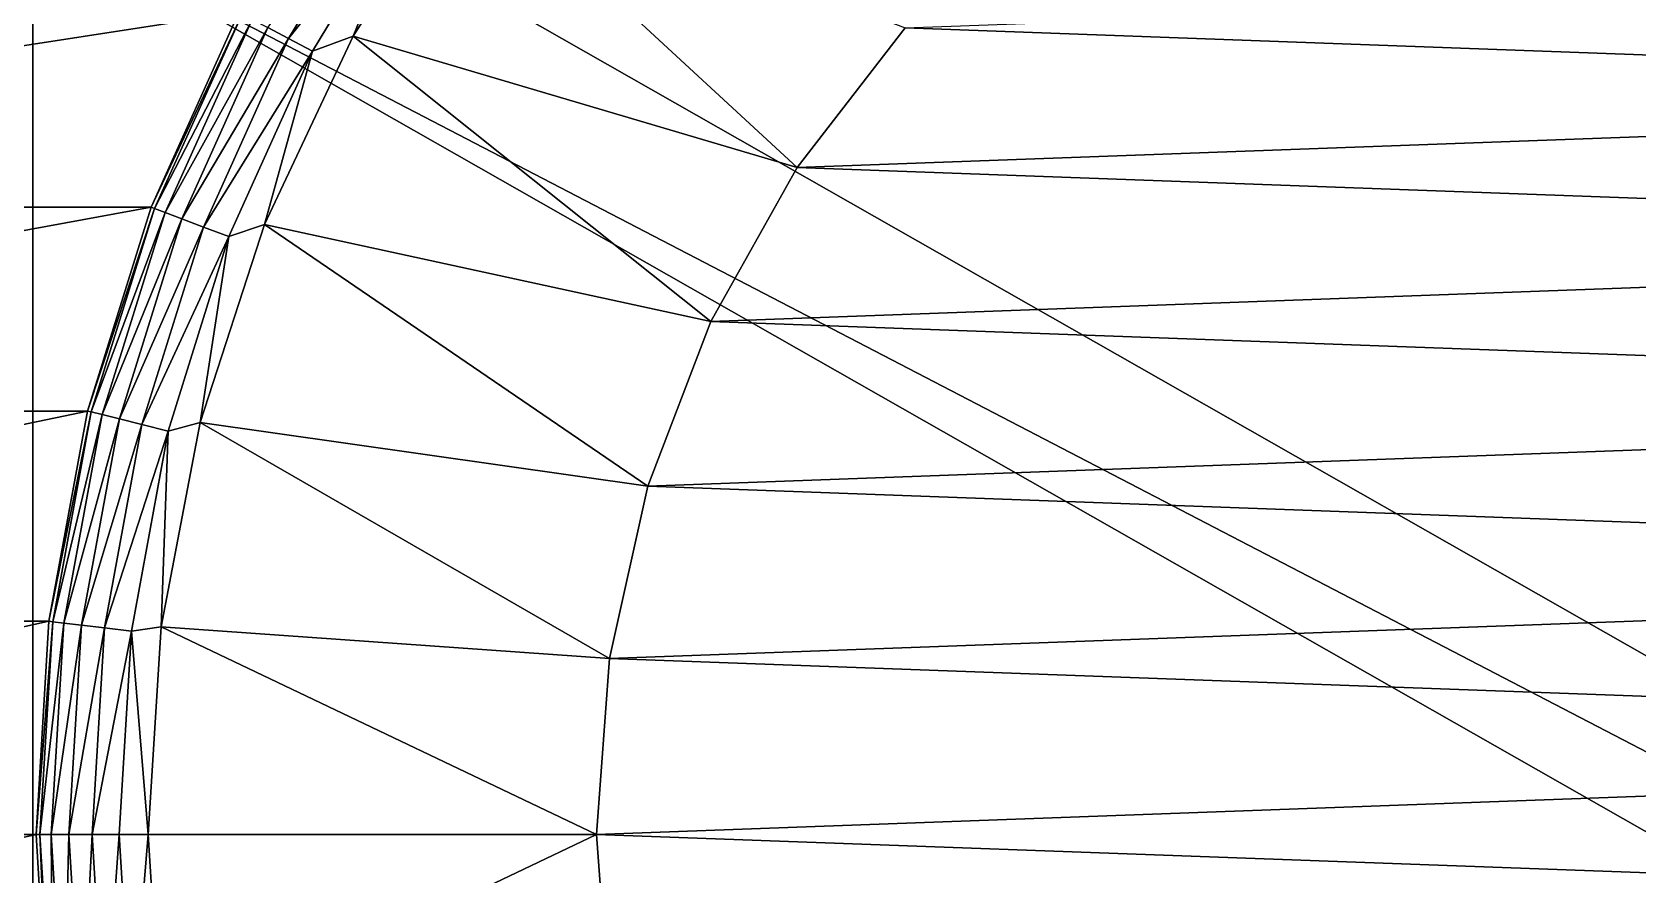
# Model space of a CAD drawing. Extents: x 464 to 15145, y 328 to 7622.
# Drawn here: x 10037 to 11360, y 3942 to 4636 of the extents above; entities that cross this region are included whole.
import ezdxf

# ---------------------------------------------------------------- set-up
doc = ezdxf.new("R2010")
doc.units = 0
doc.layers.get('0').update_dxf_attribs({"linetype": 'CONTINUOUS'})

msp = doc.modelspace()

# ---------------------------------------------------------------- linework, layer by layer
at = {"color": 7}
for points in [[(10037.7, 4734.4, -4432), (12958.1, 3216.1, -4432), (10182.2, 4797.1, -4432), (10037.7, 4734.4, -4432)], [(10182.2, 4797.1, -4432), (12958.1, 3216.1, -4432), (12958.1, 4734.4, -4432), (10182.2, 4797.1, -4432)], [(10336.5, 4776.9, -17), (10248.3, 4631.1, -17), (10231.4, 4640, -31.7), (10336.5, 4776.9, -17)], [(10336.5, 4776.9, -17), (10354.8, 4764.3, -7.8), (10248.3, 4631.1, -17), (10336.5, 4776.9, -17)], [(10393.5, 4777.6, -4.6), (10301.7, 4632.9, -4.6), (10354.8, 4764.3, -7.8), (10393.5, 4777.6, -4.6)], [(10393.5, 4777.6, -4.6), (10667.4, 4524.7, -4.6), (10301.7, 4632.9, -4.6), (10393.5, 4777.6, -4.6)], [(10393.5, 4777.6, -4.6), (10756.3, 4639.7, -4.6), (10667.4, 4524.7, -4.6), (10393.5, 4777.6, -4.6)], [(10354.8, 4764.3, -7.8), (10268, 4620.7, -7.8), (10248.3, 4631.1, -17), (10354.8, 4764.3, -7.8)], [(10354.8, 4764.3, -7.8), (10301.7, 4632.9, -4.6), (10268, 4620.7, -7.8), (10354.8, 4764.3, -7.8)], [(10037.7, 3216.1, -4432), (10037.7, 4734.4, -4432), (9886.1, 4691.9, -4432), (10037.7, 3216.1, -4432)], [(10037.7, 3216.1, -4432), (12813.6, 3153.3, -4432), (10037.7, 4734.4, -4432), (10037.7, 3216.1, -4432)], [(12813.6, 3153.3, -4432), (12958.1, 3216.1, -4432), (10037.7, 4734.4, -4432), (12813.6, 3153.3, -4432)], [(9886.1, 4691.9, -4432), (9886.1, 3258.6, -4432), (10037.7, 3216.1, -4432), (9886.1, 4691.9, -4432)], [(12286, 4583.8, -3744.1), (10756.3, 4639.7, -3744.1), (12189, 4692.1, -3744.1), (12286, 4583.8, -3744.1)], [(10207.4, 4652.5, -3744.1), (9167.3, 4492, -3744.1), (9095, 4652.5, -3744.1), (10207.4, 4652.5, -3744.1)], [(10135.2, 4492, -3744.1), (9167.3, 4492, -3744.1), (10207.4, 4652.5, -3744.1), (10135.2, 4492, -3744.1)], [(10207.4, 4652.5, -96.9), (10210.2, 4651.1, -73.1), (10135.2, 4492, -96.9), (10207.4, 4652.5, -96.9)], [(10207.4, 4652.5, -3744.1), (10207.4, 4652.5, -96.9), (10135.2, 4492, -3744.1), (10207.4, 4652.5, -3744.1)], [(10135.2, 4492, -3744.1), (10207.4, 4652.5, -96.9), (10135.2, 4492, -96.9), (10135.2, 4492, -3744.1)], [(10135.2, 4492, -96.9), (10210.2, 4651.1, -73.1), (10138.1, 4490.9, -73.1), (10135.2, 4492, -96.9)], [(10210.2, 4651.1, -73.1), (10218.4, 4646.8, -50.8), (10138.1, 4490.9, -73.1), (10210.2, 4651.1, -73.1)], [(10218.4, 4646.8, -50.8), (10146.8, 4487.7, -50.8), (10138.1, 4490.9, -73.1), (10218.4, 4646.8, -50.8)], [(10218.4, 4646.8, -50.8), (10231.4, 4640, -31.7), (10146.8, 4487.7, -50.8), (10218.4, 4646.8, -50.8)], [(10231.4, 4640, -31.7), (10160.5, 4482.5, -31.7), (10146.8, 4487.7, -50.8), (10231.4, 4640, -31.7)], [(10231.4, 4640, -31.7), (10248.3, 4631.1, -17), (10160.5, 4482.5, -31.7), (10231.4, 4640, -31.7)], [(10248.3, 4631.1, -17), (10178.4, 4475.7, -17), (10160.5, 4482.5, -31.7), (10248.3, 4631.1, -17)], [(10248.3, 4631.1, -17), (10268, 4620.7, -7.8), (10178.4, 4475.7, -17), (10248.3, 4631.1, -17)], [(10301.7, 4632.9, -4.6), (10228.7, 4477.8, -4.6), (10268, 4620.7, -7.8), (10301.7, 4632.9, -4.6)], [(10301.7, 4632.9, -4.6), (10596.3, 4397.9, -4.6), (10228.7, 4477.8, -4.6), (10301.7, 4632.9, -4.6)], [(10301.7, 4632.9, -4.6), (10667.4, 4524.7, -4.6), (10596.3, 4397.9, -4.6), (10301.7, 4632.9, -4.6)], [(10667.4, 4524.7, -3744.1), (10667.4, 4524.7, -1874.4), (10756.3, 4639.7, -3744.1), (10667.4, 4524.7, -3744.1)], [(10756.3, 4639.7, -3744.1), (10667.4, 4524.7, -1874.4), (10756.3, 4639.7, -1874.4), (10756.3, 4639.7, -3744.1)], [(10756.3, 4639.7, -4.6), (10756.3, 4639.7, -1874.4), (10667.4, 4524.7, -4.6), (10756.3, 4639.7, -4.6)], [(10667.4, 4524.7, -4.6), (10756.3, 4639.7, -1874.4), (10667.4, 4524.7, -1874.4), (10667.4, 4524.7, -4.6)], [(12286, 4583.8, -3744.1), (10667.4, 4524.7, -3744.1), (10756.3, 4639.7, -3744.1), (12286, 4583.8, -3744.1)], [(10268, 4620.7, -7.8), (10199.2, 4467.8, -7.8), (10178.4, 4475.7, -17), (10268, 4620.7, -7.8)], [(10268, 4620.7, -7.8), (10228.7, 4477.8, -4.6), (10199.2, 4467.8, -7.8), (10268, 4620.7, -7.8)], [(12366.2, 4462.6, -3744.1), (10667.4, 4524.7, -3744.1), (12286, 4583.8, -3744.1), (12366.2, 4462.6, -3744.1)], [(10596.3, 4397.9, -3744.1), (10596.3, 4397.9, -1874.4), (10667.4, 4524.7, -3744.1), (10596.3, 4397.9, -3744.1)], [(10667.4, 4524.7, -3744.1), (10596.3, 4397.9, -1874.4), (10667.4, 4524.7, -1874.4), (10667.4, 4524.7, -3744.1)], [(10667.4, 4524.7, -4.6), (10667.4, 4524.7, -1874.4), (10596.3, 4397.9, -4.6), (10667.4, 4524.7, -4.6)], [(10596.3, 4397.9, -4.6), (10667.4, 4524.7, -1874.4), (10596.3, 4397.9, -1874.4), (10596.3, 4397.9, -4.6)], [(12366.2, 4462.6, -3744.1), (10596.3, 4397.9, -3744.1), (10667.4, 4524.7, -3744.1), (12366.2, 4462.6, -3744.1)], [(10135.2, 4492, -3744.1), (9219.6, 4324, -3744.1), (9167.3, 4492, -3744.1), (10135.2, 4492, -3744.1)], [(10082.8, 4324, -3744.1), (9219.6, 4324, -3744.1), (10135.2, 4492, -3744.1), (10082.8, 4324, -3744.1)], [(10135.2, 4492, -96.9), (10138.1, 4490.9, -73.1), (10082.8, 4324, -96.9), (10135.2, 4492, -96.9)], [(10135.2, 4492, -3744.1), (10135.2, 4492, -96.9), (10082.8, 4324, -3744.1), (10135.2, 4492, -3744.1)], [(10082.8, 4324, -3744.1), (10135.2, 4492, -96.9), (10082.8, 4324, -96.9), (10082.8, 4324, -3744.1)], [(10082.8, 4324, -96.9), (10138.1, 4490.9, -73.1), (10085.9, 4323.3, -73.1), (10082.8, 4324, -96.9)], [(10138.1, 4490.9, -73.1), (10146.8, 4487.7, -50.8), (10085.9, 4323.3, -73.1), (10138.1, 4490.9, -73.1)], [(10146.8, 4487.7, -50.8), (10094.8, 4321.1, -50.8), (10085.9, 4323.3, -73.1), (10146.8, 4487.7, -50.8)], [(10146.8, 4487.7, -50.8), (10160.5, 4482.5, -31.7), (10094.8, 4321.1, -50.8), (10146.8, 4487.7, -50.8)], [(10160.5, 4482.5, -31.7), (10109.1, 4317.6, -31.7), (10094.8, 4321.1, -50.8), (10160.5, 4482.5, -31.7)], [(10160.5, 4482.5, -31.7), (10178.4, 4475.7, -17), (10109.1, 4317.6, -31.7), (10160.5, 4482.5, -31.7)], [(10178.4, 4475.7, -17), (10127.7, 4313, -17), (10109.1, 4317.6, -31.7), (10178.4, 4475.7, -17)], [(10178.4, 4475.7, -17), (10199.2, 4467.8, -7.8), (10127.7, 4313, -17), (10178.4, 4475.7, -17)], [(10228.7, 4477.8, -4.6), (10175.7, 4314.7, -4.6), (10199.2, 4467.8, -7.8), (10228.7, 4477.8, -4.6)], [(10228.7, 4477.8, -4.6), (10544.4, 4262.1, -4.6), (10175.7, 4314.7, -4.6), (10228.7, 4477.8, -4.6)], [(10228.7, 4477.8, -4.6), (10596.3, 4397.9, -4.6), (10544.4, 4262.1, -4.6), (10228.7, 4477.8, -4.6)], [(10199.2, 4467.8, -7.8), (10149.3, 4307.6, -7.8), (10127.7, 4313, -17), (10199.2, 4467.8, -7.8)], [(10199.2, 4467.8, -7.8), (10175.7, 4314.7, -4.6), (10149.3, 4307.6, -7.8), (10199.2, 4467.8, -7.8)], [(12427.9, 4331, -3744.1), (10596.3, 4397.9, -3744.1), (12366.2, 4462.6, -3744.1), (12427.9, 4331, -3744.1)], [(10544.4, 4262.1, -3744.1), (10544.4, 4262.1, -1874.4), (10596.3, 4397.9, -3744.1), (10544.4, 4262.1, -3744.1)], [(10596.3, 4397.9, -3744.1), (10544.4, 4262.1, -1874.4), (10596.3, 4397.9, -1874.4), (10596.3, 4397.9, -3744.1)], [(10596.3, 4397.9, -4.6), (10596.3, 4397.9, -1874.4), (10544.4, 4262.1, -4.6), (10596.3, 4397.9, -4.6)], [(10544.4, 4262.1, -4.6), (10596.3, 4397.9, -1874.4), (10544.4, 4262.1, -1874.4), (10544.4, 4262.1, -4.6)], [(12427.9, 4331, -3744.1), (10544.4, 4262.1, -3744.1), (10596.3, 4397.9, -3744.1), (12427.9, 4331, -3744.1)], [(12469.8, 4191.7, -3744.1), (10544.4, 4262.1, -3744.1), (12427.9, 4331, -3744.1), (12469.8, 4191.7, -3744.1)], [(10082.8, 4324, -3744.1), (9251.4, 4150.9, -3744.1), (9219.6, 4324, -3744.1), (10082.8, 4324, -3744.1)], [(10051.1, 4150.9, -3744.1), (9251.4, 4150.9, -3744.1), (10082.8, 4324, -3744.1), (10051.1, 4150.9, -3744.1)], [(10082.8, 4324, -96.9), (10085.9, 4323.3, -73.1), (10051.1, 4150.9, -96.9), (10082.8, 4324, -96.9)], [(10082.8, 4324, -3744.1), (10082.8, 4324, -96.9), (10051.1, 4150.9, -3744.1), (10082.8, 4324, -3744.1)], [(10051.1, 4150.9, -3744.1), (10082.8, 4324, -96.9), (10051.1, 4150.9, -96.9), (10051.1, 4150.9, -3744.1)], [(10051.1, 4150.9, -96.9), (10085.9, 4323.3, -73.1), (10054.2, 4150.5, -73.1), (10051.1, 4150.9, -96.9)], [(10085.9, 4323.3, -73.1), (10094.8, 4321.1, -50.8), (10054.2, 4150.5, -73.1), (10085.9, 4323.3, -73.1)], [(10094.8, 4321.1, -50.8), (10063.4, 4149.4, -50.8), (10054.2, 4150.5, -73.1), (10094.8, 4321.1, -50.8)], [(10094.8, 4321.1, -50.8), (10109.1, 4317.6, -31.7), (10063.4, 4149.4, -50.8), (10094.8, 4321.1, -50.8)], [(10109.1, 4317.6, -31.7), (10078, 4147.7, -31.7), (10063.4, 4149.4, -50.8), (10109.1, 4317.6, -31.7)], [(10109.1, 4317.6, -31.7), (10127.7, 4313, -17), (10078, 4147.7, -31.7), (10109.1, 4317.6, -31.7)], [(10127.7, 4313, -17), (10096.9, 4145.4, -17), (10078, 4147.7, -31.7), (10127.7, 4313, -17)], [(10127.7, 4313, -17), (10149.3, 4307.6, -7.8), (10096.9, 4145.4, -17), (10127.7, 4313, -17)], [(10175.7, 4314.7, -4.6), (10143.6, 4146.3, -4.6), (10149.3, 4307.6, -7.8), (10175.7, 4314.7, -4.6)], [(10175.7, 4314.7, -4.6), (10512.8, 4120.2, -4.6), (10143.6, 4146.3, -4.6), (10175.7, 4314.7, -4.6)], [(10175.7, 4314.7, -4.6), (10544.4, 4262.1, -4.6), (10512.8, 4120.2, -4.6), (10175.7, 4314.7, -4.6)], [(10149.3, 4307.6, -7.8), (10119, 4142.7, -7.8), (10096.9, 4145.4, -17), (10149.3, 4307.6, -7.8)], [(10149.3, 4307.6, -7.8), (10143.6, 4146.3, -4.6), (10119, 4142.7, -7.8), (10149.3, 4307.6, -7.8)], [(10512.8, 4120.2, -3744.1), (10512.8, 4120.2, -1874.4), (10544.4, 4262.1, -3744.1), (10512.8, 4120.2, -3744.1)], [(10544.4, 4262.1, -3744.1), (10512.8, 4120.2, -1874.4), (10544.4, 4262.1, -1874.4), (10544.4, 4262.1, -3744.1)], [(10544.4, 4262.1, -4.6), (10544.4, 4262.1, -1874.4), (10512.8, 4120.2, -4.6), (10544.4, 4262.1, -4.6)], [(10512.8, 4120.2, -4.6), (10544.4, 4262.1, -1874.4), (10512.8, 4120.2, -1874.4), (10512.8, 4120.2, -4.6)], [(12469.8, 4191.7, -3744.1), (10512.8, 4120.2, -3744.1), (10544.4, 4262.1, -3744.1), (12469.8, 4191.7, -3744.1)], [(12491, 4047.9, -3744.1), (10512.8, 4120.2, -3744.1), (12469.8, 4191.7, -3744.1), (12491, 4047.9, -3744.1)], [(10051.1, 4150.9, -3744.1), (9262, 3975.2, -3744.1), (9251.4, 4150.9, -3744.1), (10051.1, 4150.9, -3744.1)], [(10040.5, 3975.2, -3744.1), (9262, 3975.2, -3744.1), (10051.1, 4150.9, -3744.1), (10040.5, 3975.2, -3744.1)], [(10051.1, 4150.9, -96.9), (10054.2, 4150.5, -73.1), (10040.5, 3975.2, -96.9), (10051.1, 4150.9, -96.9)], [(10051.1, 4150.9, -3744.1), (10051.1, 4150.9, -96.9), (10040.5, 3975.2, -3744.1), (10051.1, 4150.9, -3744.1)], [(10040.5, 3975.2, -3744.1), (10051.1, 4150.9, -96.9), (10040.5, 3975.2, -96.9), (10040.5, 3975.2, -3744.1)], [(10040.5, 3975.2, -96.9), (10054.2, 4150.5, -73.1), (10043.6, 3975.2, -73.1), (10040.5, 3975.2, -96.9)], [(10063.4, 4149.4, -50.8), (10043.6, 3975.2, -73.1), (10054.2, 4150.5, -73.1), (10063.4, 4149.4, -50.8)], [(10063.4, 4149.4, -50.8), (10052.9, 3975.2, -50.8), (10043.6, 3975.2, -73.1), (10063.4, 4149.4, -50.8)], [(10078, 4147.7, -31.7), (10052.9, 3975.2, -50.8), (10063.4, 4149.4, -50.8), (10078, 4147.7, -31.7)], [(10078, 4147.7, -31.7), (10067.5, 3975.2, -31.7), (10052.9, 3975.2, -50.8), (10078, 4147.7, -31.7)], [(10096.9, 4145.4, -17), (10067.5, 3975.2, -31.7), (10078, 4147.7, -31.7), (10096.9, 4145.4, -17)], [(10096.9, 4145.4, -17), (10086.6, 3975.2, -17), (10067.5, 3975.2, -31.7), (10096.9, 4145.4, -17)], [(10119, 4142.7, -7.8), (10086.6, 3975.2, -17), (10096.9, 4145.4, -17), (10119, 4142.7, -7.8)], [(10119, 4142.7, -7.8), (10108.9, 3975.2, -7.8), (10086.6, 3975.2, -17), (10119, 4142.7, -7.8)], [(10132.8, 3975.2, -4.6), (10108.9, 3975.2, -7.8), (10119, 4142.7, -7.8), (10132.8, 3975.2, -4.6)], [(10143.6, 4146.3, -4.6), (10132.8, 3975.2, -4.6), (10119, 4142.7, -7.8), (10143.6, 4146.3, -4.6)], [(10502.1, 3975.2, -4.6), (10132.8, 3975.2, -4.6), (10143.6, 4146.3, -4.6), (10502.1, 3975.2, -4.6)], [(10143.6, 4146.3, -4.6), (10512.8, 4120.2, -4.6), (10502.1, 3975.2, -4.6), (10143.6, 4146.3, -4.6)], [(10502.1, 3975.2, -3744.1), (10502.1, 3975.2, -1874.4), (10512.8, 4120.2, -3744.1), (10502.1, 3975.2, -3744.1)], [(10512.8, 4120.2, -3744.1), (10502.1, 3975.2, -1874.4), (10512.8, 4120.2, -1874.4), (10512.8, 4120.2, -3744.1)], [(10512.8, 4120.2, -4.6), (10512.8, 4120.2, -1874.4), (10502.1, 3975.2, -4.6), (10512.8, 4120.2, -4.6)], [(10502.1, 3975.2, -4.6), (10512.8, 4120.2, -1874.4), (10502.1, 3975.2, -1874.4), (10502.1, 3975.2, -4.6)], [(10512.8, 4120.2, -3744.1), (12491, 4047.9, -3744.1), (10502.1, 3975.2, -3744.1), (10512.8, 4120.2, -3744.1)], [(10502.1, 3975.2, -3744.1), (12491, 4047.9, -3744.1), (12491, 3902.6, -3744.1), (10502.1, 3975.2, -3744.1)], [(10051.1, 3799.6, -3744.1), (9251.4, 3799.6, -3744.1), (10040.5, 3975.2, -3744.1), (10051.1, 3799.6, -3744.1)], [(10040.5, 3975.2, -3744.1), (9251.4, 3799.6, -3744.1), (9262, 3975.2, -3744.1), (10040.5, 3975.2, -3744.1)], [(10040.5, 3975.2, -96.9), (10043.6, 3975.2, -73.1), (10051.1, 3799.6, -96.9), (10040.5, 3975.2, -96.9)], [(10040.5, 3975.2, -3744.1), (10040.5, 3975.2, -96.9), (10051.1, 3799.6, -3744.1), (10040.5, 3975.2, -3744.1)], [(10051.1, 3799.6, -3744.1), (10040.5, 3975.2, -96.9), (10051.1, 3799.6, -96.9), (10051.1, 3799.6, -3744.1)], [(10051.1, 3799.6, -96.9), (10043.6, 3975.2, -73.1), (10054.2, 3800, -73.1), (10051.1, 3799.6, -96.9)], [(10052.9, 3975.2, -50.8), (10054.2, 3800, -73.1), (10043.6, 3975.2, -73.1), (10052.9, 3975.2, -50.8)], [(10063.4, 3801.1, -50.8), (10054.2, 3800, -73.1), (10052.9, 3975.2, -50.8), (10063.4, 3801.1, -50.8)], [(10067.5, 3975.2, -31.7), (10063.4, 3801.1, -50.8), (10052.9, 3975.2, -50.8), (10067.5, 3975.2, -31.7)], [(10078, 3802.8, -31.7), (10063.4, 3801.1, -50.8), (10067.5, 3975.2, -31.7), (10078, 3802.8, -31.7)], [(10086.6, 3975.2, -17), (10078, 3802.8, -31.7), (10067.5, 3975.2, -31.7), (10086.6, 3975.2, -17)], [(10096.9, 3805.1, -17), (10078, 3802.8, -31.7), (10086.6, 3975.2, -17), (10096.9, 3805.1, -17)], [(10096.9, 3805.1, -17), (10086.6, 3975.2, -17), (10108.9, 3975.2, -7.8), (10096.9, 3805.1, -17)], [(10096.9, 3805.1, -17), (10108.9, 3975.2, -7.8), (10119, 3807.8, -7.8), (10096.9, 3805.1, -17)], [(10132.8, 3975.2, -4.6), (10119, 3807.8, -7.8), (10108.9, 3975.2, -7.8), (10132.8, 3975.2, -4.6)], [(10143.6, 3804.2, -4.6), (10119, 3807.8, -7.8), (10132.8, 3975.2, -4.6), (10143.6, 3804.2, -4.6)], [(10502.1, 3975.2, -4.6), (10143.6, 3804.2, -4.6), (10132.8, 3975.2, -4.6), (10502.1, 3975.2, -4.6)], [(10512.8, 3830.3, -4.6), (10143.6, 3804.2, -4.6), (10502.1, 3975.2, -4.6), (10512.8, 3830.3, -4.6)], [(10512.8, 3830.3, -3744.1), (10512.8, 3830.3, -1874.4), (10502.1, 3975.2, -3744.1), (10512.8, 3830.3, -3744.1)], [(10502.1, 3975.2, -3744.1), (10512.8, 3830.3, -1874.4), (10502.1, 3975.2, -1874.4), (10502.1, 3975.2, -3744.1)], [(10502.1, 3975.2, -4.6), (10502.1, 3975.2, -1874.4), (10512.8, 3830.3, -4.6), (10502.1, 3975.2, -4.6)], [(10512.8, 3830.3, -4.6), (10502.1, 3975.2, -1874.4), (10512.8, 3830.3, -1874.4), (10512.8, 3830.3, -4.6)], [(10502.1, 3975.2, -3744.1), (12491, 3902.6, -3744.1), (10512.8, 3830.3, -3744.1), (10502.1, 3975.2, -3744.1)]]:
    msp.add_3dface(points, dxfattribs=at)

doc.saveas('drawing.dxf')
